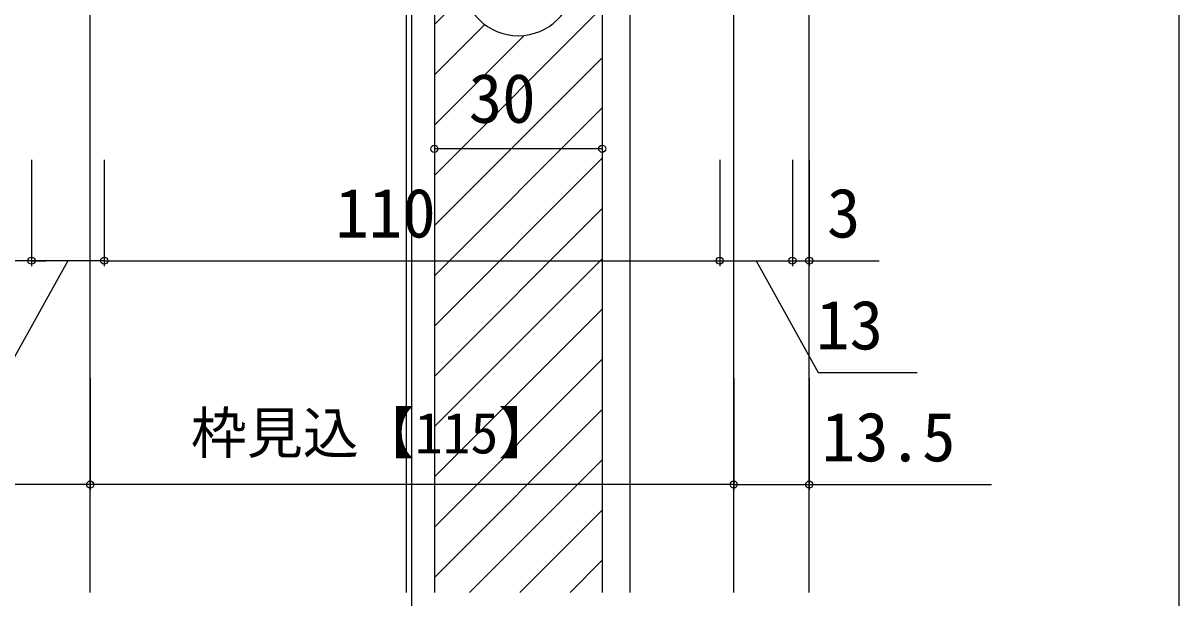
# Model space of a CAD drawing. Units: millimetres, scale not verified. Extents: x -525 to 525, y -783 to 779.
# Drawn here: x -416.4 to -209.8, y 325.9 to 428.6 of the extents above; entities that cross this region are included whole.
import ezdxf
from ezdxf.enums import TextEntityAlignment as Align

# ---------------------------------------------------------------- set-up
doc = ezdxf.new("R2010")
doc.units = ezdxf.units.MM
doc.header["$LTSCALE"] = 4
for name, color, linetype in [('0-5_YKK_12', 2, 'Continuous'), ('0-6_YKK_13', 4, 'Continuous'), ('0-8_YKK_D', 6, 'Continuous')]:
    doc.layers.add(name, color=color, linetype=linetype)
doc.styles.add('ＭＳ ゴシック', font='')
doc.styles.get('ＭＳ ゴシック').set_extended_font_data('MS Gothic')

msp = doc.modelspace()

# ---------------------------------------------------------------- linework, layer by layer
at = {"layer": '0-5_YKK_12'}
for p, q in [((-346.9, 141.812), (-346.9, 539.312)), ((-275.9, 326.812), (-275.9, 513.312)), ((-404.4, 326.812), (-404.4, 479.312)), ((-289.4, 326.812), (-289.4, 479.312)), ((-342.9, 470.812), (-342.9, 326.812)), ((-312.9, 470.812), (-312.9, 326.812)), ((-347.9, 326.812), (-347.9, 468.012)), ((-307.9, 326.812), (-307.9, 468.012)), ((-342.884, 428.306), (-337.53, 433.66)), ((-342.884, 401.365), (-312.884, 431.365)), ((-342.884, 419.325), (-333.893, 428.317)), ((-342.884, 410.345), (-326.866, 426.364)), ((-342.884, 392.385), (-312.884, 422.385)), ((-342.884, 383.404), (-312.884, 413.404)), ((-342.884, 374.424), (-312.884, 404.424)), ((-342.884, 365.444), (-312.884, 395.444)), ((-342.884, 356.464), (-312.884, 386.464)), ((-342.884, 347.483), (-312.884, 377.483)), ((-342.884, 338.503), (-312.884, 368.503)), ((-342.884, 329.523), (-312.884, 359.523)), ((-336.615, 326.812), (-312.884, 350.543)), ((-327.635, 326.812), (-312.884, 341.562)), ((-318.655, 326.812), (-312.884, 332.582))]:
    msp.add_line(p, q, dxfattribs=at)
at = {"layer": '0-6_YKK_13'}
msp.add_arc((-327.9, 436.316), 10.005, 181.79037, 358.25523, dxfattribs=at)
at = {"layer": '0-8_YKK_D'}
for p, q in [((-209.835, 481.312), (-209.835, 169.312)), ((-312.9, 406.112), (-342.9, 406.112)), ((-414.9, 404.112), (-414.9, 385.112)), ((-414.9, 404.112), (-414.9, 385.112)), ((-401.9, 404.112), (-401.9, 385.112)), ((-401.9, 404.112), (-401.9, 385.112)), ((-291.9, 404.112), (-291.9, 385.112)), ((-291.9, 404.112), (-291.9, 385.112)), ((-278.9, 404.112), (-278.9, 385.112)), ((-278.9, 404.112), (-278.9, 385.112)), ((-275.9, 404.112), (-275.9, 385.112)), ((-414.9, 386.112), (-417.9, 386.112)), ((-414.9, 386.112), (-412.35, 386.112)), ((-401.9, 386.112), (-414.9, 386.112)), ((-401.9, 386.112), (-291.9, 386.112)), ((-291.9, 386.112), (-278.9, 386.112)), ((-404.4, 365.112), (-404.4, 345.112)), ((-404.4, 365.112), (-404.4, 345.112)), ((-289.4, 365.112), (-289.4, 345.112)), ((-289.4, 365.112), (-289.4, 345.112)), ((-275.9, 365.112), (-275.9, 345.112)), ((-289.4, 346.112), (-404.4, 346.112))]:
    msp.add_line(p, q, dxfattribs=at)
for points in [[(-408.4, 386.112), (-419.472, 366.112), (-437.199, 366.112)], [(-285.4, 386.112), (-274.328, 366.112), (-256.601, 366.112)], [(-278.9, 386.112), (-275.9, 386.112), (-263.395, 386.112)], [(-404.4, 346.112), (-417.9, 346.112), (-450.45, 346.112)], [(-289.4, 346.112), (-275.9, 346.112), (-243.35, 346.112)]]:
    msp.add_lwpolyline(points, dxfattribs=at)
for centre in [(-342.9, 406.112), (-312.9, 406.112), (-414.9, 386.112), (-414.9, 386.112), (-401.9, 386.112), (-401.9, 386.112), (-291.9, 386.112), (-291.9, 386.112), (-278.9, 386.112), (-278.9, 386.112), (-275.9, 386.112), (-404.4, 346.112), (-404.4, 346.112), (-289.4, 346.112), (-289.4, 346.112), (-275.9, 346.112)]:
    msp.add_circle(centre, 0.637, dxfattribs=at)

# ---------------------------------------------------------------- texts
at = {"layer": '0-8_YKK_D', "style": 'ＭＳ ゴシック'}
for s, height, p in [('30', 8.798, (-336.764, 408.112)), ('110', 8.798, (-360.605, 387.612)), ('3', 8.798, (-272.736, 387.612)), ('13', 8.798, (-274.669, 367.612)), ('枠見込【115】', 7.331, (-386.417, 349.475)), ('13.5', 8.798, (-273.691, 347.612))]:
    msp.add_text(s, height=height, dxfattribs=at).set_placement(p, align=Align.BOTTOM_LEFT)

doc.saveas('drawing.dxf')
